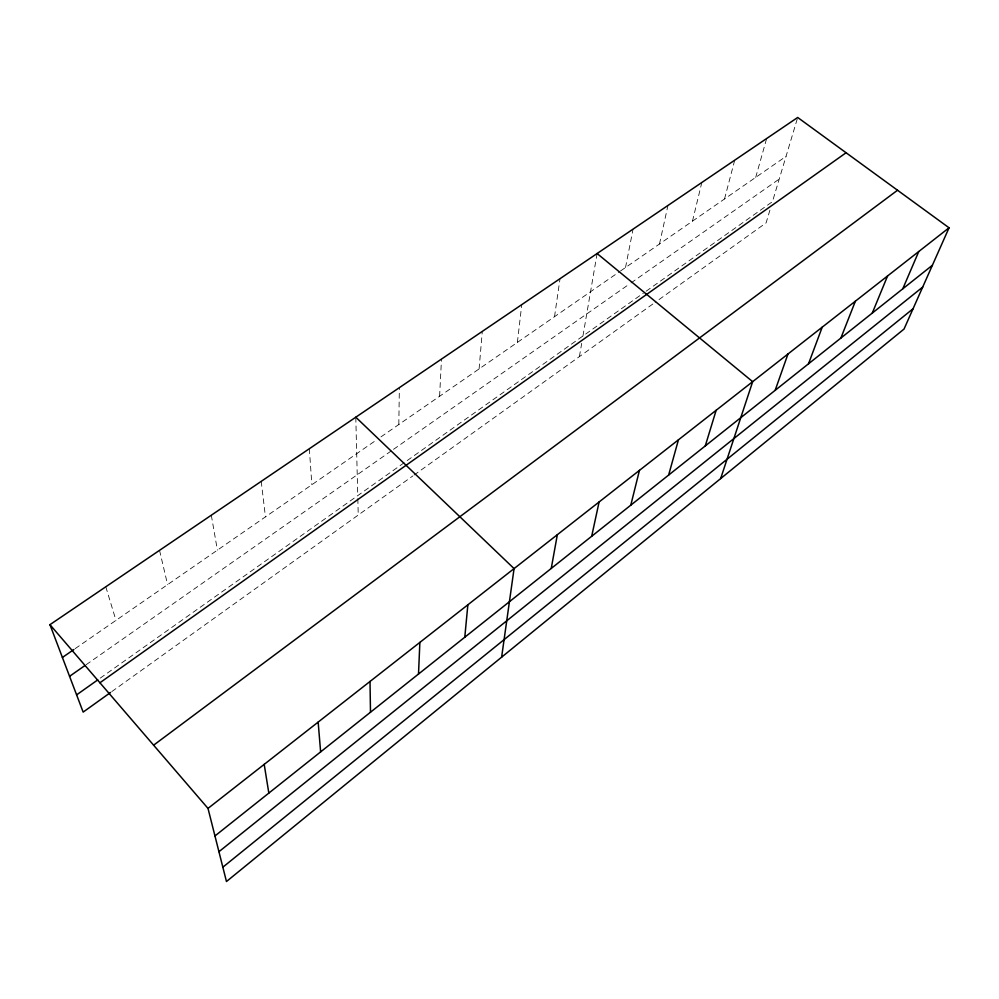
<?xml version="1.0" encoding="UTF-8"?>
<svg xmlns="http://www.w3.org/2000/svg" width="999" height="999" viewBox="0 0 999 999"><rect width="100%" height="100%" fill="white"/><g stroke="black" fill="none" stroke-linecap="round" stroke-linejoin="round"><path stroke-width="0.75" stroke-dasharray="5 3.75" d="M398.813 424.513L399.363 387.662M439.597 396.278L441.496 359.078M479.095 368.931L482.28 331.418M517.382 342.407L521.765 304.633M554.52 316.695L560.027 278.684M579.408 356.606L581.693 343.356M582.954 335.989L597.102 253.521M625.511 267.532L633.066 229.133M659.477 244.018L667.956 205.469M692.469 221.166L701.822 182.505M724.525 198.963L734.702 160.19M755.706 177.372L766.645 138.524M769.917 210.152L766.096 222.877L655.132 302.372M797.264 118.906L772.452 201.673L644.58 292.307M111.788 691.595L412.787 475.974M414.036 475.074L653.87 303.271M100.237 678.134L643.319 293.207M86.139 664.71L392.245 450.224M393.506 449.35L629.795 283.778M631.031 282.917L779.22 179.071M75.162 648.638L375.849 440.422M380.956 436.888L619.268 271.853M620.516 270.991L786.026 156.381M105.794 586.788L115.971 620.379M159.54 550.337L167.595 584.627M211.313 515.209L217.395 550.149M261.214 481.368L265.447 516.87M309.34 448.713L311.863 484.727M355.794 417.207L357.754 495.604M357.829 498.588L358.241 515.047"/><path stroke-width="1.5" d="M418.506 674.038L419.867 642.407M464.785 637.225L467.857 604.807M501.623 657.18L514.073 568.593L355.794 417.207M551.248 568.443L557.342 534.702M591.683 536.288L599.1 501.985M630.781 505.182L639.447 470.367M668.631 475.074L678.446 439.822M705.269 445.941L716.158 410.264M720.654 478.583L752.659 381.668L597.102 253.521M775.162 390.334L787.986 353.983M808.516 363.811L822.214 327.173M840.871 338.062L855.394 301.174M872.277 313.087L887.562 275.974M902.771 288.823L918.768 251.523M949.05 227.797L904.033 329.058L226.461 881.53L208.004 808.403L49.95 624.675L797.689 117.47L949.05 227.797L208.004 808.403M222.852 867.194L913.061 308.753M218.943 851.71L922.701 287.075M214.96 835.951L932.392 265.259M153.621 745.179L897.527 190.247M110.552 692.482L83.154 712.1L49.95 624.675M76.611 694.867L97.752 679.894M99.925 682.767L846.091 152.747M69.568 676.323L84.865 665.596M62.413 657.467L73.889 649.525M264.198 764.372L268.831 793.106M318.157 722.102L320.629 751.897M370.005 681.48L370.492 712.237"/></g></svg>
